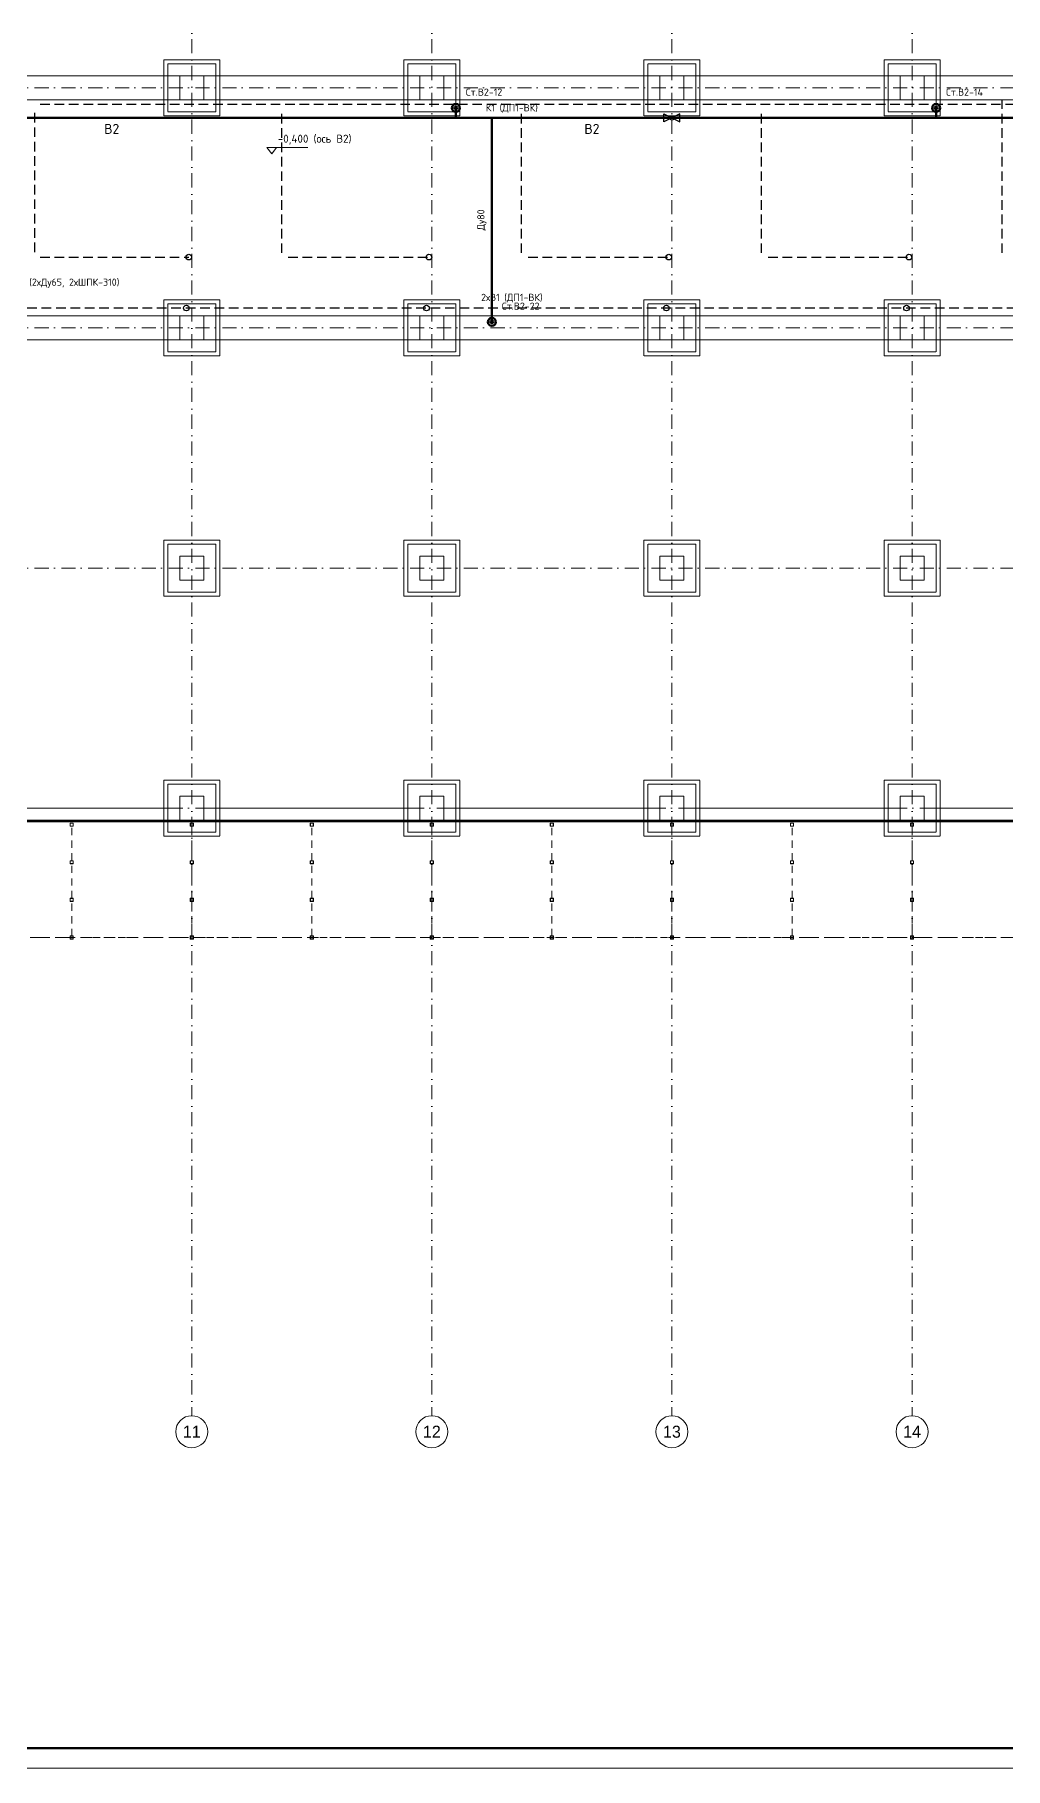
# Model space of a CAD drawing. Header units: millimetres. Extents: x 0 to 2118900, y -20000 to 84100.
# Drawn here: x 62075 to 86330, y 0 to 43330 of the extents above; entities that cross this region are included whole.
import ezdxf
from ezdxf.enums import TextEntityAlignment as Align

# ---------------------------------------------------------------- set-up
doc = ezdxf.new("R2010")
doc.units = ezdxf.units.MM
for name, pattern in [('DASHED', [1.524, 1.27, -0.254]), ('Dot & Dashed', [670.277762, 352.777767, -176.388884, 0, -141.111112]), ('thk_line_type', [315, 180, -135]), ('ПТ_ШТРИХ', [6, 4, -2]), ('Штриховая (2)', [564.444447, 282.222223, -282.222223])]:
    doc.linetypes.add(name, pattern=pattern)
for name, color, linetype, lineweight in [('АР_подоснова', 8, 'Continuous', 13), ('ПТ_арматура', 7, 'Continuous', 30), ('ПТ_В2', 3, 'Continuous', 50), ('ПТ_рамка', 7, 'Continuous', 50), ('ПТ_рамка_тонк', 7, 'Continuous', 18), ('ПТ_смежные', 8, 'Continuous', 35), ('ПТ_текст', 7, 'Continuous', 18)]:
    doc.layers.add(name, color=color, linetype=linetype, lineweight=lineweight)
doc.styles.add('АР_текст_1', font='arial.ttf')
doc.styles.add('ПТ', font='isocpeur.ttf')

# ---------------------------------------------------------------- blocks, each defined once
blk = doc.blocks.new('Колонна SHS ГК 27')
at = {"color": 0, "linetype": 'Continuous', "lineweight": -2}
for p, q in [((40, 40), (-40, 40)), ((-40, 40), (-40, -40)), ((-33.7, -33.7), (-33.7, 33.7)), ((-33.7, 33.7), (33.7, 33.7)), ((33.7, 33.7), (33.7, -33.7)), ((40, -40), (40, 40)), ((-40, -40), (40, -40)), ((33.7, -33.7), (-33.7, -33.7))]:
    blk.add_line(p, q, dxfattribs=at)
blk = doc.blocks.new('Перекрытие_1', base_point=(-300, 11700))
at = {"color": 0, "linetype": 'Continuous', "lineweight": -2, "flags": 128}
blk.add_lwpolyline([(-300, 11700), (-300, 18300), (98300, 18300), (98300, 11700), (52300, 11700), (52300, 5700), (45700, 5700), (45700, 11700)], close=True, dxfattribs=at)
blk = doc.blocks.new('Перекрытие_15', base_point=(75300, 12700))
at = {"color": 0, "linetype": 'Dashed', "lineweight": -2, "flags": 128}
blk.add_lwpolyline([(75300, 12700), (76700, 12700), (76700, 11300), (75300, 11300)], close=True, dxfattribs=at)
blk = doc.blocks.new('Перекрытие_16', base_point=(75400, 12600))
at = {"color": 0, "linetype": 'Dashed', "lineweight": -2, "flags": 128}
blk.add_lwpolyline([(75400, 12600), (76600, 12600), (76600, 11400), (75400, 11400)], close=True, dxfattribs=at)
blk = doc.blocks.new('Перекрытие_17', base_point=(69300, 12700))
at = {"color": 0, "linetype": 'Dashed', "lineweight": -2, "flags": 128}
blk.add_lwpolyline([(69300, 12700), (70700, 12700), (70700, 11300), (69300, 11300)], close=True, dxfattribs=at)
blk = doc.blocks.new('Перекрытие_18', base_point=(69400, 12600))
at = {"color": 0, "linetype": 'Dashed', "lineweight": -2, "flags": 128}
blk.add_lwpolyline([(69400, 12600), (70600, 12600), (70600, 11400), (69400, 11400)], close=True, dxfattribs=at)
blk = doc.blocks.new('Перекрытие_19', base_point=(63300, 12700))
at = {"color": 0, "linetype": 'Dashed', "lineweight": -2, "flags": 128}
blk.add_lwpolyline([(63300, 12700), (64700, 12700), (64700, 11300), (63300, 11300)], close=True, dxfattribs=at)
blk = doc.blocks.new('Перекрытие_20', base_point=(63400, 12600))
at = {"color": 0, "linetype": 'Dashed', "lineweight": -2, "flags": 128}
blk.add_lwpolyline([(63400, 12600), (64600, 12600), (64600, 11400), (63400, 11400)], close=True, dxfattribs=at)
blk = doc.blocks.new('Перекрытие_21', base_point=(57300, 12700))
at = {"color": 0, "linetype": 'Dashed', "lineweight": -2, "flags": 128}
blk.add_lwpolyline([(57300, 12700), (58700, 12700), (58700, 11300), (57300, 11300)], close=True, dxfattribs=at)
blk = doc.blocks.new('Перекрытие_22', base_point=(57400, 12600))
at = {"color": 0, "linetype": 'Dashed', "lineweight": -2, "flags": 128}
blk.add_lwpolyline([(57400, 12600), (58600, 12600), (58600, 11400), (57400, 11400)], close=True, dxfattribs=at)
blk = doc.blocks.new('Перекрытие_51', base_point=(75300, 6700))
at = {"color": 0, "linetype": 'Dashed', "lineweight": -2, "flags": 128}
blk.add_lwpolyline([(75300, 6700), (76700, 6700), (76700, 5300), (75300, 5300)], close=True, dxfattribs=at)
blk = doc.blocks.new('Перекрытие_52', base_point=(75400, 6600))
at = {"color": 0, "linetype": 'Dashed', "lineweight": -2, "flags": 128}
blk.add_lwpolyline([(75400, 6600), (76600, 6600), (76600, 5400), (75400, 5400)], close=True, dxfattribs=at)
blk = doc.blocks.new('Перекрытие_53', base_point=(69300, 6700))
at = {"color": 0, "linetype": 'Dashed', "lineweight": -2, "flags": 128}
blk.add_lwpolyline([(69300, 6700), (70700, 6700), (70700, 5300), (69300, 5300)], close=True, dxfattribs=at)
blk = doc.blocks.new('Перекрытие_54', base_point=(69400, 6600))
at = {"color": 0, "linetype": 'Dashed', "lineweight": -2, "flags": 128}
blk.add_lwpolyline([(69400, 6600), (70600, 6600), (70600, 5400), (69400, 5400)], close=True, dxfattribs=at)
blk = doc.blocks.new('Перекрытие_55', base_point=(63300, 6700))
at = {"color": 0, "linetype": 'Dashed', "lineweight": -2, "flags": 128}
blk.add_lwpolyline([(63300, 6700), (64700, 6700), (64700, 5300), (63300, 5300)], close=True, dxfattribs=at)
blk = doc.blocks.new('Перекрытие_56', base_point=(63400, 6600))
at = {"color": 0, "linetype": 'Dashed', "lineweight": -2, "flags": 128}
blk.add_lwpolyline([(63400, 6600), (64600, 6600), (64600, 5400), (63400, 5400)], close=True, dxfattribs=at)
blk = doc.blocks.new('Перекрытие_57', base_point=(57300, 6700))
at = {"color": 0, "linetype": 'Dashed', "lineweight": -2, "flags": 128}
blk.add_lwpolyline([(57300, 6700), (58700, 6700), (58700, 5300), (57300, 5300)], close=True, dxfattribs=at)
blk = doc.blocks.new('Перекрытие_58', base_point=(57400, 6600))
at = {"color": 0, "linetype": 'Dashed', "lineweight": -2, "flags": 128}
blk.add_lwpolyline([(57400, 6600), (58600, 6600), (58600, 5400), (57400, 5400)], close=True, dxfattribs=at)
blk = doc.blocks.new('Перекрытие_87', base_point=(75300, 700))
at = {"color": 0, "linetype": 'Dashed', "lineweight": -2, "flags": 128}
blk.add_lwpolyline([(75300, 700), (76700, 700), (76700, -700), (75300, -700)], close=True, dxfattribs=at)
blk = doc.blocks.new('Перекрытие_88', base_point=(75400, 600))
at = {"color": 0, "linetype": 'Dashed', "lineweight": -2, "flags": 128}
blk.add_lwpolyline([(75400, 600), (76600, 600), (76600, -600), (75400, -600)], close=True, dxfattribs=at)
blk = doc.blocks.new('Перекрытие_89', base_point=(69300, 700))
at = {"color": 0, "linetype": 'Dashed', "lineweight": -2, "flags": 128}
blk.add_lwpolyline([(69300, 700), (70700, 700), (70700, -700), (69300, -700)], close=True, dxfattribs=at)
blk = doc.blocks.new('Перекрытие_90', base_point=(69400, 600))
at = {"color": 0, "linetype": 'Dashed', "lineweight": -2, "flags": 128}
blk.add_lwpolyline([(69400, 600), (70600, 600), (70600, -600), (69400, -600)], close=True, dxfattribs=at)
blk = doc.blocks.new('Перекрытие_91', base_point=(63300, 700))
at = {"color": 0, "linetype": 'Dashed', "lineweight": -2, "flags": 128}
blk.add_lwpolyline([(63300, 700), (64700, 700), (64700, -700), (63300, -700)], close=True, dxfattribs=at)
blk = doc.blocks.new('Перекрытие_92', base_point=(63400, 600))
at = {"color": 0, "linetype": 'Dashed', "lineweight": -2, "flags": 128}
blk.add_lwpolyline([(63400, 600), (64600, 600), (64600, -600), (63400, -600)], close=True, dxfattribs=at)
blk = doc.blocks.new('Перекрытие_93', base_point=(57300, 700))
at = {"color": 0, "linetype": 'Dashed', "lineweight": -2, "flags": 128}
blk.add_lwpolyline([(57300, 700), (58700, 700), (58700, -700), (57300, -700)], close=True, dxfattribs=at)
blk = doc.blocks.new('Перекрытие_94', base_point=(57400, 600))
at = {"color": 0, "linetype": 'Dashed', "lineweight": -2, "flags": 128}
blk.add_lwpolyline([(57400, 600), (58600, 600), (58600, -600), (57400, -600)], close=True, dxfattribs=at)
blk = doc.blocks.new('Перекрытие_123', base_point=(75300, 18700))
at = {"color": 0, "linetype": 'Dashed', "lineweight": -2, "flags": 128}
blk.add_lwpolyline([(75300, 18700), (76700, 18700), (76700, 17300), (75300, 17300)], close=True, dxfattribs=at)
blk = doc.blocks.new('Перекрытие_124', base_point=(75400, 18600))
at = {"color": 0, "linetype": 'Dashed', "lineweight": -2, "flags": 128}
blk.add_lwpolyline([(75400, 18600), (76600, 18600), (76600, 17400), (75400, 17400)], close=True, dxfattribs=at)
blk = doc.blocks.new('Перекрытие_125', base_point=(69300, 18700))
at = {"color": 0, "linetype": 'Dashed', "lineweight": -2, "flags": 128}
blk.add_lwpolyline([(69300, 18700), (70700, 18700), (70700, 17300), (69300, 17300)], close=True, dxfattribs=at)
blk = doc.blocks.new('Перекрытие_126', base_point=(69400, 18600))
at = {"color": 0, "linetype": 'Dashed', "lineweight": -2, "flags": 128}
blk.add_lwpolyline([(69400, 18600), (70600, 18600), (70600, 17400), (69400, 17400)], close=True, dxfattribs=at)
blk = doc.blocks.new('Перекрытие_127', base_point=(63300, 18700))
at = {"color": 0, "linetype": 'Dashed', "lineweight": -2, "flags": 128}
blk.add_lwpolyline([(63300, 18700), (64700, 18700), (64700, 17300), (63300, 17300)], close=True, dxfattribs=at)
blk = doc.blocks.new('Перекрытие_128', base_point=(63400, 18600))
at = {"color": 0, "linetype": 'Dashed', "lineweight": -2, "flags": 128}
blk.add_lwpolyline([(63400, 18600), (64600, 18600), (64600, 17400), (63400, 17400)], close=True, dxfattribs=at)
blk = doc.blocks.new('Перекрытие_129', base_point=(57300, 18700))
at = {"color": 0, "linetype": 'Dashed', "lineweight": -2, "flags": 128}
blk.add_lwpolyline([(57300, 18700), (58700, 18700), (58700, 17300), (57300, 17300)], close=True, dxfattribs=at)
blk = doc.blocks.new('Перекрытие_130', base_point=(57400, 18600))
at = {"color": 0, "linetype": 'Dashed', "lineweight": -2, "flags": 128}
blk.add_lwpolyline([(57400, 18600), (58600, 18600), (58600, 17400), (57400, 17400)], close=True, dxfattribs=at)
blk = doc.blocks.new('Перекрытие_291', base_point=(-300, 11700))
at = {"color": 0, "linetype": 'Continuous', "lineweight": -2, "flags": 128}
blk.add_lwpolyline([(-300, 11700), (-300, 18300), (98300, 18300), (98300, 11700), (52300, 11700), (52300, 5700), (45700, 5700), (45700, 11700)], close=True, dxfattribs=at)
blk = doc.blocks.new('Стена_1', base_point=(-225, -225))
at = {"color": 0, "linetype": 'Continuous', "lineweight": -2}
for p, q in [((-334, -336), (98335, -336)), ((-328, -334), (98329, -334))]:
    blk.add_line(p, q, dxfattribs=at)
at = {"color": 0, "linetype": 'Continuous', "lineweight": -2, "flags": 128}
for points in [[(-346, -346), (98346, -346)], [(98329, -328), (-328, -328)]]:
    blk.add_lwpolyline(points, dxfattribs=at)
blk = doc.blocks.new('Стена_9', base_point=(52000, 12000))
at = {"color": 0, "linetype": 'Continuous', "lineweight": -2, "flags": 128}
for points in [[(57700, 12300), (52300, 12300)], [(63700, 12300), (58300, 12300)], [(69700, 12300), (64300, 12300)], [(75700, 12300), (70300, 12300)], [(81700, 12300), (76300, 12300)], [(87700, 12300), (82300, 12300)], [(93700, 12300), (88300, 12300)], [(97700, 12300), (94300, 12300)], [(52300, 11700), (57700, 11700)], [(58300, 11700), (63700, 11700)], [(64300, 11700), (69700, 11700)], [(70300, 11700), (75700, 11700)], [(76300, 11700), (81700, 11700)], [(82300, 11700), (87700, 11700)], [(88300, 11700), (93700, 11700)], [(94300, 11700), (97700, 11700)]]:
    blk.add_lwpolyline(points, dxfattribs=at)
blk = doc.blocks.new('Стена_11', base_point=(98000, 18000))
at = {"color": 0, "linetype": 'Continuous', "lineweight": -2, "flags": 128}
for points in [[(57700, 18300), (52300, 18300)], [(63700, 18300), (58300, 18300)], [(69700, 18300), (64300, 18300)], [(75700, 18300), (70300, 18300)], [(81700, 18300), (76300, 18300)], [(52300, 17700), (57700, 17700)], [(58300, 17700), (63700, 17700)], [(64300, 17700), (69700, 17700)], [(70300, 17700), (75700, 17700)], [(76300, 17700), (81700, 17700)]]:
    blk.add_lwpolyline(points, dxfattribs=at)
blk = doc.blocks.new('Стена_22', base_point=(-300, -300))
at = {"color": 0, "linetype": 'Continuous', "lineweight": -2, "flags": 128}
for points in [[(57700, 0), (52300, 0)], [(63700, 0), (58300, 0)], [(69700, 0), (64300, 0)], [(75700, 0), (70300, 0)], [(81700, 0), (76300, 0)], [(52300, -300), (57700, -300)], [(58300, -300), (63700, -300)], [(64300, -300), (69700, -300)], [(70300, -300), (75700, -300)], [(76300, -300), (81700, -300)]]:
    blk.add_lwpolyline(points, dxfattribs=at)
blk = doc.blocks.new('Колонна_7', base_point=(76000, 12000))
at = {"color": 0, "linetype": 'Continuous', "lineweight": -2, "flags": 128}
blk.add_lwpolyline([(75700, 12300), (75700, 11700), (76300, 11700), (76300, 12300)], close=True, dxfattribs=at)
blk = doc.blocks.new('Колонна_8', base_point=(70000, 12000))
at = {"color": 0, "linetype": 'Continuous', "lineweight": -2, "flags": 128}
blk.add_lwpolyline([(69700, 12300), (69700, 11700), (70300, 11700), (70300, 12300)], close=True, dxfattribs=at)
blk = doc.blocks.new('Колонна_9', base_point=(64000, 12000))
at = {"color": 0, "linetype": 'Continuous', "lineweight": -2, "flags": 128}
blk.add_lwpolyline([(63700, 12300), (63700, 11700), (64300, 11700), (64300, 12300)], close=True, dxfattribs=at)
blk = doc.blocks.new('Колонна_10', base_point=(58000, 12000))
at = {"color": 0, "linetype": 'Continuous', "lineweight": -2, "flags": 128}
blk.add_lwpolyline([(57700, 12300), (57700, 11700), (58300, 11700), (58300, 12300)], close=True, dxfattribs=at)
blk = doc.blocks.new('Колонна_25', base_point=(76000, 6000))
at = {"color": 0, "linetype": 'Continuous', "lineweight": -2, "flags": 128}
blk.add_lwpolyline([(75700, 6300), (75700, 5700), (76300, 5700), (76300, 6300)], close=True, dxfattribs=at)
blk = doc.blocks.new('Колонна_26', base_point=(70000, 6000))
at = {"color": 0, "linetype": 'Continuous', "lineweight": -2, "flags": 128}
blk.add_lwpolyline([(69700, 6300), (69700, 5700), (70300, 5700), (70300, 6300)], close=True, dxfattribs=at)
blk = doc.blocks.new('Колонна_27', base_point=(64000, 6000))
at = {"color": 0, "linetype": 'Continuous', "lineweight": -2, "flags": 128}
blk.add_lwpolyline([(63700, 6300), (63700, 5700), (64300, 5700), (64300, 6300)], close=True, dxfattribs=at)
blk = doc.blocks.new('Колонна_28', base_point=(58000, 6000))
at = {"color": 0, "linetype": 'Continuous', "lineweight": -2, "flags": 128}
blk.add_lwpolyline([(57700, 6300), (57700, 5700), (58300, 5700), (58300, 6300)], close=True, dxfattribs=at)
blk = doc.blocks.new('Колонна_43', base_point=(76000, 0))
at = {"color": 0, "linetype": 'Continuous', "lineweight": -2, "flags": 128}
blk.add_lwpolyline([(75700, 300), (75700, -300), (76300, -300), (76300, 300)], close=True, dxfattribs=at)
blk = doc.blocks.new('Колонна_44', base_point=(70000, 0))
at = {"color": 0, "linetype": 'Continuous', "lineweight": -2, "flags": 128}
blk.add_lwpolyline([(69700, 300), (69700, -300), (70300, -300), (70300, 300)], close=True, dxfattribs=at)
blk = doc.blocks.new('Колонна_45', base_point=(64000, 0))
at = {"color": 0, "linetype": 'Continuous', "lineweight": -2, "flags": 128}
blk.add_lwpolyline([(63700, 300), (63700, -300), (64300, -300), (64300, 300)], close=True, dxfattribs=at)
blk = doc.blocks.new('Колонна_46', base_point=(58000, 0))
at = {"color": 0, "linetype": 'Continuous', "lineweight": -2, "flags": 128}
blk.add_lwpolyline([(57700, 300), (57700, -300), (58300, -300), (58300, 300)], close=True, dxfattribs=at)
blk = doc.blocks.new('Колонна_61', base_point=(76000, 18000))
at = {"color": 0, "linetype": 'Continuous', "lineweight": -2, "flags": 128}
blk.add_lwpolyline([(75700, 18300), (75700, 17700), (76300, 17700), (76300, 18300)], close=True, dxfattribs=at)
blk = doc.blocks.new('Колонна_62', base_point=(70000, 18000))
at = {"color": 0, "linetype": 'Continuous', "lineweight": -2, "flags": 128}
blk.add_lwpolyline([(69700, 18300), (69700, 17700), (70300, 17700), (70300, 18300)], close=True, dxfattribs=at)
blk = doc.blocks.new('Колонна_63', base_point=(64000, 18000))
at = {"color": 0, "linetype": 'Continuous', "lineweight": -2, "flags": 128}
blk.add_lwpolyline([(63700, 18300), (63700, 17700), (64300, 17700), (64300, 18300)], close=True, dxfattribs=at)
blk = doc.blocks.new('Колонна_64', base_point=(58000, 18000))
at = {"color": 0, "linetype": 'Continuous', "lineweight": -2, "flags": 128}
blk.add_lwpolyline([(57700, 18300), (57700, 17700), (58300, 17700), (58300, 18300)], close=True, dxfattribs=at)
blk = doc.blocks.new('Балка - Швеллер ПП 27_2')
at = {"color": 0, "linetype": 'Штриховая (2)', "lineweight": -2}
blk.add_line((0, 0), (90250, 0), dxfattribs=at)
blk = doc.blocks.new('Балка - Швеллер ПП 27_3')
at = {"color": 0, "linetype": 'thk_line_type', "lineweight": -2}
blk.add_line((0, 0), (2822, 0), dxfattribs=at)
blk = doc.blocks.new('Балка - Швеллер ПП 27_4')
at = {"color": 0, "linetype": 'thk_line_type', "lineweight": -2}
blk.add_line((0, 0), (90250, 0), dxfattribs=at)
blk = doc.blocks.new('Стандартный Маркер Сетки_4')
at = {"color": 0, "linetype": 'Dot & Dashed', "lineweight": -2}
for p in [(0, 0), (55187, 0)]:
    blk.add_line(p, (55187, 0), dxfattribs=at)
at = {"color": 0, "linetype": 'Continuous', "lineweight": -2}
blk.add_circle((55587, 0), 400, dxfattribs=at)
at = {"color": 0, "linetype": 'Dot & Dashed', "lineweight": -2}
blk.add_point((55187, 0), dxfattribs=at)
blk.add_point((55187, 0), dxfattribs=at)
at = {"color": 0, "lineweight": -2, "style": 'АР_текст_1'}
blk.add_attdef('AC_MarkerText_1', text='', height=300, rotation=90, dxfattribs=at).set_placement((55368, -69), align=Align.TOP_CENTER)
blk = doc.blocks.new('AR_B')
at = {"layer": 'АР_подоснова', "linetype": 'Dot & Dashed'}
for p, q in [((98000, 18000), (-4800, 18000)), ((98000, 12000), (-4800, 12000)), ((98000, 6000), (-4800, 6000)), ((98000, 0), (-4800, 0))]:
    blk.add_line(p, q, dxfattribs=at)
at = {"layer": 'АР_подоснова', "linetype": 'Continuous', "flags": 128}
blk.add_lwpolyline([(51700, 12300), (97700, 12300), (97700, 17700), (300, 17700), (300, 12300), (46300, 12300), (46300, 6300), (51700, 6300)], close=True, dxfattribs=at)
at = {"layer": 'АР_подоснова', "linetype": 'Continuous'}
ref = blk.add_blockref('Стандартный Маркер Сетки_4', (58000, 40000), dxfattribs=dict(at, zscale=1000, rotation=270))
ref.add_attrib('AC_MarkerText_1', '11', dxfattribs={"layer": '0', "color": 0, "lineweight": 0, "height": 300, "rotation": 360}).set_placement((58000, -15437), align=Align.TOP_CENTER)
ref = blk.add_blockref('Стандартный Маркер Сетки_4', (64000, 40000), dxfattribs=dict(at, zscale=1000, rotation=270))
ref.add_attrib('AC_MarkerText_1', '12', dxfattribs={"layer": '0', "color": 0, "lineweight": 0, "height": 300, "rotation": 360}).set_placement((64000, -15437), align=Align.TOP_CENTER)
ref = blk.add_blockref('Стандартный Маркер Сетки_4', (70000, 40000), dxfattribs=dict(at, zscale=1000, rotation=270))
ref.add_attrib('AC_MarkerText_1', '13', dxfattribs={"layer": '0', "color": 0, "lineweight": 0, "height": 300, "rotation": 360}).set_placement((70000, -15437), align=Align.TOP_CENTER)
ref = blk.add_blockref('Стандартный Маркер Сетки_4', (76000, 40000), dxfattribs=dict(at, zscale=1000, rotation=270))
ref.add_attrib('AC_MarkerText_1', '14', dxfattribs={"layer": '0', "color": 0, "lineweight": 0, "height": 300, "rotation": 360}).set_placement((76000, -15437), align=Align.TOP_CENTER)
at = {"layer": 'АР_подоснова', "linetype": 'Dashed'}
for name, p in [('Перекрытие_129', (57300, 18700)), ('Перекрытие_127', (63300, 18700)), ('Перекрытие_125', (69300, 18700)), ('Перекрытие_123', (75300, 18700)), ('Перекрытие_130', (57400, 18600)), ('Перекрытие_128', (63400, 18600)), ('Перекрытие_126', (69400, 18600)), ('Перекрытие_124', (75400, 18600)), ('Перекрытие_21', (57300, 12700)), ('Перекрытие_22', (57400, 12600)), ('Перекрытие_19', (63300, 12700)), ('Перекрытие_20', (63400, 12600)), ('Перекрытие_17', (69300, 12700)), ('Перекрытие_18', (69400, 12600)), ('Перекрытие_15', (75300, 12700)), ('Перекрытие_16', (75400, 12600)), ('Перекрытие_57', (57300, 6700)), ('Перекрытие_58', (57400, 6600)), ('Перекрытие_55', (63300, 6700)), ('Перекрытие_56', (63400, 6600)), ('Перекрытие_53', (69300, 6700)), ('Перекрытие_54', (69400, 6600)), ('Перекрытие_51', (75300, 6700)), ('Перекрытие_52', (75400, 6600)), ('Перекрытие_93', (57300, 700)), ('Перекрытие_94', (57400, 600)), ('Перекрытие_91', (63300, 700)), ('Перекрытие_92', (63400, 600)), ('Перекрытие_89', (69300, 700)), ('Перекрытие_90', (69400, 600)), ('Перекрытие_87', (75300, 700)), ('Перекрытие_88', (75400, 600))]:
    blk.add_blockref(name, p, dxfattribs=at)
at = {"layer": 'АР_подоснова', "linetype": 'Continuous'}
for name in ['Перекрытие_1', 'Перекрытие_291']:
    blk.add_blockref(name, (-300, 11700), dxfattribs=at)
at = {"layer": 'АР_подоснова'}
for name, p in [('Стена_11', (98000, 18000)), ('Колонна_64', (58000, 18000)), ('Колонна_63', (64000, 18000)), ('Колонна_62', (70000, 18000)), ('Колонна_61', (76000, 18000)), ('Стена_9', (52000, 12000)), ('Колонна_10', (58000, 12000)), ('Колонна_9', (64000, 12000)), ('Колонна_8', (70000, 12000)), ('Колонна_7', (76000, 12000)), ('Колонна_28', (58000, 6000)), ('Колонна_27', (64000, 6000)), ('Колонна_26', (70000, 6000)), ('Колонна_25', (76000, 6000)), ('Стена_22', (-300, -300)), ('Колонна_46', (58000, 0)), ('Колонна_45', (64000, 0)), ('Колонна_44', (70000, 0)), ('Колонна_43', (76000, 0)), ('Стена_1', (-225, -225))]:
    blk.add_blockref(name, p, dxfattribs=at)
at = {"layer": 'АР_подоснова', "linetype": 'Continuous', "xscale": -1, "zscale": 1000}
for name, p, rotation in [('Колонна SHS ГК 27', (55000, -415), 89.99999999999999), ('Балка - Швеллер ПП 27_3', (55000, -3197), 270), ('Колонна SHS ГК 27', (58000, -415), 89.99999999999999), ('Балка - Швеллер ПП 27_3', (58000, -3197), 270), ('Колонна SHS ГК 27', (61000, -415), 89.99999999999999), ('Балка - Швеллер ПП 27_3', (61000, -3197), 270), ('Колонна SHS ГК 27', (64000, -415), 89.99999999999999), ('Балка - Швеллер ПП 27_3', (64000, -3197), 270), ('Колонна SHS ГК 27', (67000, -415), 89.99999999999999), ('Балка - Швеллер ПП 27_3', (67000, -3197), 270), ('Колонна SHS ГК 27', (70000, -415), 89.99999999999999), ('Балка - Швеллер ПП 27_3', (70000, -3197), 270), ('Колонна SHS ГК 27', (73000, -415), 89.99999999999999), ('Балка - Швеллер ПП 27_3', (73000, -3197), 270), ('Колонна SHS ГК 27', (76000, -415), 89.99999999999999), ('Балка - Швеллер ПП 27_3', (76000, -3197), 270), ('Колонна SHS ГК 27', (55000, -1355), 89.99999999999999), ('Колонна SHS ГК 27', (58000, -1355), 89.99999999999999), ('Колонна SHS ГК 27', (61000, -1355), 89.99999999999999), ('Колонна SHS ГК 27', (64000, -1355), 89.99999999999999), ('Колонна SHS ГК 27', (67000, -1355), 89.99999999999999), ('Колонна SHS ГК 27', (70000, -1355), 89.99999999999999), ('Колонна SHS ГК 27', (73000, -1355), 89.99999999999999), ('Колонна SHS ГК 27', (76000, -1355), 89.99999999999999), ('Колонна SHS ГК 27', (55000, -2295), 89.99999999999999), ('Колонна SHS ГК 27', (58000, -2295), 89.99999999999999), ('Колонна SHS ГК 27', (61000, -2295), 89.99999999999999), ('Колонна SHS ГК 27', (64000, -2295), 89.99999999999999), ('Колонна SHS ГК 27', (67000, -2295), 89.99999999999999), ('Колонна SHS ГК 27', (70000, -2295), 89.99999999999999), ('Колонна SHS ГК 27', (73000, -2295), 89.99999999999999), ('Колонна SHS ГК 27', (76000, -2295), 89.99999999999999), ('Колонна SHS ГК 27', (55000, -3235), 89.99999999999999), ('Колонна SHS ГК 27', (58000, -3235), 89.99999999999999), ('Колонна SHS ГК 27', (61000, -3235), 89.99999999999999), ('Колонна SHS ГК 27', (64000, -3235), 89.99999999999999), ('Колонна SHS ГК 27', (67000, -3235), 89.99999999999999), ('Колонна SHS ГК 27', (70000, -3235), 89.99999999999999), ('Колонна SHS ГК 27', (73000, -3235), 89.99999999999999), ('Колонна SHS ГК 27', (76000, -3235), 89.99999999999999)]:
    blk.add_blockref(name, p, dxfattribs=dict(at, rotation=rotation))
at = {"layer": 'АР_подоснова', "linetype": 'Continuous', "zscale": 1000}
for name, p in [('Балка - Швеллер ПП 27_4', (3875, -3235)), ('Балка - Швеллер ПП 27_2', (3875, -3237))]:
    blk.add_blockref(name, p, dxfattribs=at)
blk = doc.blocks.new('RISER')
for radius in [1, 0.35]:
    blk.add_circle((0, 0), radius)
blk = doc.blocks.new('ELEV')
blk.add_line((0, 1.6), (9, 1.6))
blk.add_lwpolyline([(0, 0), (-1.2, 1.6), (1.2, 1.6)], close=True)
blk = doc.blocks.new('V_BFLY')
blk.add_lwpolyline([(-2, -1), (-2, 1), (2, -1), (2, 1)], close=True)
blk.add_circle((0, 0), 0.55)

msp = doc.modelspace()

# ---------------------------------------------------------------- linework, layer by layer
at = {"layer": 'ПТ_В2'}
for p, q in [((61000, 41250), (72600, 41250)), ((72600, 41250), (72600, 41500)), ((72600, 41250), (73500, 41250)), ((73500, 41250), (73500, 36150)), ((73500, 41250), (78000, 41250)), ((78000, 41250), (84600, 41250)), ((84600, 41250), (84600, 41500)), ((84600, 41250), (91000, 41250))]:
    msp.add_line(p, q, dxfattribs=at)
at = {"layer": 'ПТ_рамка', "lineweight": 70}
msp.add_lwpolyline([(2000, 500), (118400, 500), (118400, 83600), (2000, 83600)], close=True, dxfattribs=at)
at = {"layer": 'ПТ_рамка_тонк', "lineweight": 13}
msp.add_lwpolyline([(0, 0), (118900, 0), (118900, 84100), (0, 84100)], close=True, dxfattribs=at)
at = {"layer": 'ПТ_смежные', "linetype": 'ПТ_ШТРИХ', "lineweight": 30, "ltscale": 60}
for p, q in [((86250, 37874), (86250, 41700)), ((62080, 37893), (62080, 41459)), ((62213, 41590), (108679, 41590)), ((68250, 37874), (68250, 41449)), ((74240, 37874), (74240, 41449)), ((80240, 37874), (80240, 41449)), ((62210, 37770), (65927, 37770)), ((68411, 37770), (71927, 37770)), ((74406, 37770), (77922, 37770)), ((80406, 37770), (83922, 37770)), ((8610, 36500), (103337, 36500))]:
    msp.add_line(p, q, dxfattribs=at)
at = {"layer": 'ПТ_смежные', "lineweight": 30}
for centre in [(65927, 37770), (71927, 37770), (77922, 37770), (83922, 37770), (65866, 36497), (71866, 36497), (77861, 36497), (83861, 36497)]:
    msp.add_circle(centre, 70, dxfattribs=at)

# ---------------------------------------------------------------- block references
at = {"layer": 'АР_подоснова'}
msp.add_blockref('AR_B', (8000, 24000), dxfattribs=at)
at = {"layer": 'ПТ_арматура', "xscale": 100, "yscale": 100}
msp.add_blockref('V_BFLY', (78000, 41250), dxfattribs=at)
at = {"layer": 'ПТ_В2', "xscale": 100, "yscale": 100}
for p in [(72600, 41500), (84600, 41500), (73500, 36150)]:
    msp.add_blockref('RISER', p, dxfattribs=at)
at = {"layer": 'ПТ_текст', "xscale": 100, "yscale": 100}
msp.add_blockref('ELEV', (68000, 40350), dxfattribs=at)

# ---------------------------------------------------------------- texts
at = {"layer": 'ПТ_текст', "style": 'ПТ'}
for s, height, p in [('Ст.В2-12', 180, (72850, 41750)), ('Ст.В2-14', 180, (84850, 41750)), ('-0,400 (ось В2)', 200, (68150, 40570)), ('ПК-29 (2хДу65, 2хШПК-310)', 180, (61150, 37000)), ('Ст.В2-22', 180, (73750, 36400))]:
    msp.add_text(s, height=height, dxfattribs=at).set_placement(p, align=Align.BOTTOM_LEFT)
for s, p in [('К1 (ДП1-ВК)', (74000, 41360)), ('2хВ1 (ДП1-ВК)', (74000, 36620))]:
    msp.add_text(s, height=180, dxfattribs=at).set_placement(p, align=Align.BOTTOM_CENTER)
for p in [(64000, 41100), (76000, 41100)]:
    msp.add_text('В2', height=250, dxfattribs=at).set_placement(p, align=Align.TOP_CENTER)
msp.add_text('Ду80', height=180, rotation=90, dxfattribs=at).set_placement((73370, 38700), align=Align.BOTTOM_CENTER)

doc.saveas('drawing.dxf')
